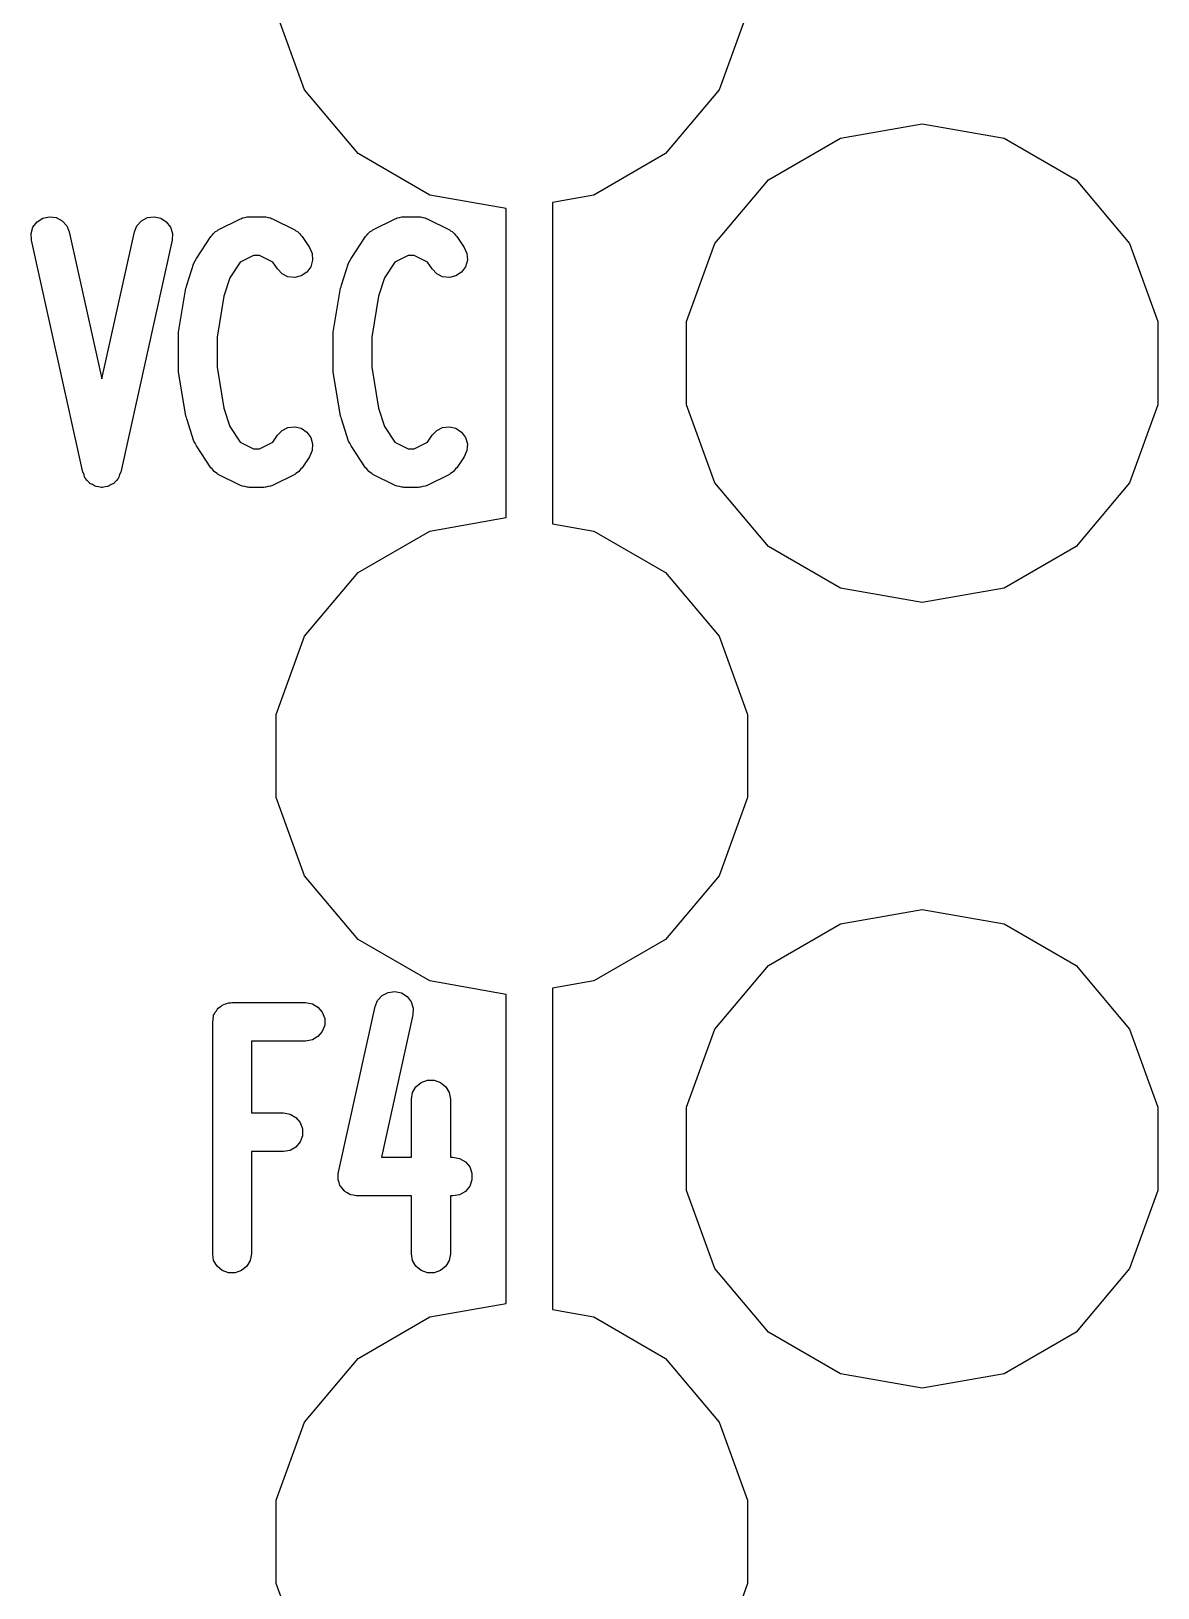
# Model space of a CAD drawing. Extents: x 61 to 195, y -144 to -65.
# Drawn here: x 175.31 to 178.95, y -83.35 to -78.32 of the extents above; entities that cross this region are included whole.
import ezdxf

# ---------------------------------------------------------------- set-up
doc = ezdxf.new("R2010")
doc.units = 0
doc.header["$MEASUREMENT"] = 0
doc.layers.add('BLACK', color=7, linetype='CONTINUOUS')

msp = doc.modelspace()

# ---------------------------------------------------------------- linework, layer by layer
at = {"layer": 'BLACK', "linetype": 'CONTINUOUS'}
for p, q in [((176.19, -78.5089), (176.098, -78.2564)), ((177.622, -78.2564), (177.53, -78.5089)), ((176.363, -78.7147), (176.19, -78.5089)), ((177.53, -78.5089), (177.357, -78.7147)), ((177.922, -78.6649), (178.186, -78.6182)), ((178.186, -78.6182), (178.451, -78.6649)), ((177.689, -78.7993), (177.922, -78.6649)), ((178.451, -78.6649), (178.684, -78.7993)), ((176.595, -78.8491), (176.363, -78.7147)), ((177.357, -78.7147), (177.125, -78.8491)), ((177.516, -79.0051), (177.689, -78.7993)), ((178.684, -78.7993), (178.856, -79.0051)), ((176.841, -78.8925), (176.595, -78.8491)), ((177.125, -78.8491), (176.991, -78.8726)), ((176.841, -79.8915), (176.841, -78.8925)), ((176.991, -78.8726), (176.991, -79.9114)), ((175.306, -78.9732), (175.312, -78.9525)), ((175.312, -78.9525), (175.326, -78.9352)), ((175.326, -78.9352), (175.344, -78.9236)), ((175.344, -78.9236), (175.365, -78.9188)), ((175.365, -78.9188), (175.387, -78.9217)), ((175.387, -78.9217), (175.406, -78.9317)), ((175.406, -78.9317), (175.421, -78.9477)), ((175.421, -78.9477), (175.429, -78.9677)), ((175.64, -78.9677), (175.648, -78.9477)), ((175.648, -78.9477), (175.663, -78.9317)), ((175.663, -78.9317), (175.682, -78.9217)), ((175.682, -78.9217), (175.704, -78.9188)), ((175.704, -78.9188), (175.725, -78.9236)), ((175.725, -78.9236), (175.743, -78.9352)), ((175.743, -78.9352), (175.757, -78.9525)), ((175.757, -78.9525), (175.763, -78.9732)), ((175.911, -78.9611), (175.983, -78.9254)), ((175.983, -78.9254), (175.986, -78.9244)), ((175.986, -78.9244), (175.989, -78.9226)), ((175.989, -78.9226), (175.997, -78.9213)), ((175.997, -78.9213), (176.004, -78.9192)), ((176.004, -78.9192), (176.007, -78.9194)), ((176.007, -78.9194), (176.011, -78.9188)), ((176.011, -78.9188), (176.058, -78.9188)), ((176.058, -78.9188), (176.062, -78.9194)), ((176.062, -78.9194), (176.065, -78.9192)), ((176.065, -78.9192), (176.072, -78.9213)), ((176.072, -78.9213), (176.08, -78.9226)), ((176.08, -78.9226), (176.083, -78.9244)), ((176.083, -78.9244), (176.086, -78.9254)), ((176.086, -78.9254), (176.158, -78.9611)), ((176.411, -78.9611), (176.483, -78.9254)), ((176.483, -78.9254), (176.486, -78.9244)), ((176.486, -78.9244), (176.489, -78.9226)), ((176.489, -78.9226), (176.497, -78.9213)), ((176.497, -78.9213), (176.504, -78.9192)), ((176.504, -78.9192), (176.507, -78.9194)), ((176.507, -78.9194), (176.511, -78.9188)), ((176.511, -78.9188), (176.558, -78.9188)), ((176.558, -78.9188), (176.562, -78.9194)), ((176.562, -78.9194), (176.565, -78.9192)), ((176.565, -78.9192), (176.572, -78.9213)), ((176.572, -78.9213), (176.58, -78.9226)), ((176.58, -78.9226), (176.583, -78.9244)), ((176.583, -78.9244), (176.586, -78.9254)), ((176.586, -78.9254), (176.658, -78.9611)), ((175.307, -78.9948), (175.306, -78.9732)), ((175.473, -79.7448), (175.307, -78.9948)), ((175.429, -78.9677), (175.534, -79.4432)), ((175.534, -79.4432), (175.64, -78.9677)), ((175.762, -78.9948), (175.596, -79.7448)), ((175.763, -78.9732), (175.762, -78.9948)), ((175.84, -79.0538), (175.887, -78.9823)), ((175.887, -78.9823), (175.891, -78.9785)), ((175.891, -78.9785), (175.894, -78.974)), ((175.894, -78.974), (175.898, -78.9707)), ((175.898, -78.9707), (175.902, -78.9666)), ((175.902, -78.9666), (175.907, -78.9643)), ((175.907, -78.9643), (175.911, -78.9611)), ((176.158, -78.9611), (176.162, -78.9643)), ((176.162, -78.9643), (176.167, -78.9666)), ((176.167, -78.9666), (176.171, -78.9707)), ((176.171, -78.9707), (176.175, -78.974)), ((176.175, -78.974), (176.178, -78.9785)), ((176.178, -78.9785), (176.182, -78.9823)), ((176.182, -78.9823), (176.206, -79.018)), ((176.34, -79.0538), (176.387, -78.9823)), ((176.387, -78.9823), (176.391, -78.9785)), ((176.391, -78.9785), (176.394, -78.974)), ((176.394, -78.974), (176.398, -78.9707)), ((176.398, -78.9707), (176.402, -78.9666)), ((176.402, -78.9666), (176.407, -78.9643)), ((176.407, -78.9643), (176.411, -78.9611)), ((176.658, -78.9611), (176.662, -78.9643)), ((176.662, -78.9643), (176.667, -78.9666)), ((176.667, -78.9666), (176.671, -78.9707)), ((176.671, -78.9707), (176.675, -78.974)), ((176.675, -78.974), (176.678, -78.9785)), ((176.678, -78.9785), (176.682, -78.9823)), ((176.682, -78.9823), (176.706, -79.018)), ((177.424, -79.2576), (177.516, -79.0051)), ((178.856, -79.0051), (178.948, -79.2576)), ((175.836, -79.0614), (175.84, -79.0538)), ((176.025, -79.0438), (175.982, -79.0655)), ((176.044, -79.0438), (176.025, -79.0438)), ((176.087, -79.0655), (176.044, -79.0438)), ((176.206, -79.018), (176.214, -79.0379)), ((176.214, -79.0379), (176.216, -79.0596)), ((176.336, -79.0614), (176.34, -79.0538)), ((176.525, -79.0438), (176.482, -79.0655)), ((176.544, -79.0438), (176.525, -79.0438)), ((176.587, -79.0655), (176.544, -79.0438)), ((176.706, -79.018), (176.714, -79.0379)), ((176.714, -79.0379), (176.716, -79.0596)), ((175.809, -79.1401), (175.832, -79.0687)), ((175.832, -79.0687), (175.836, -79.0614)), ((175.982, -79.0655), (175.948, -79.1161)), ((176.102, -79.0874), (176.087, -79.0655)), ((176.117, -79.1031), (176.102, -79.0874)), ((176.136, -79.1127), (176.117, -79.1031)), ((176.197, -79.0979), (176.179, -79.1099)), ((176.21, -79.0804), (176.197, -79.0979)), ((176.216, -79.0596), (176.21, -79.0804)), ((176.309, -79.1401), (176.332, -79.0687)), ((176.332, -79.0687), (176.336, -79.0614)), ((176.482, -79.0655), (176.448, -79.1161)), ((176.602, -79.0874), (176.587, -79.0655)), ((176.617, -79.1031), (176.602, -79.0874)), ((176.636, -79.1127), (176.617, -79.1031)), ((176.697, -79.0979), (176.679, -79.1099)), ((176.71, -79.0804), (176.697, -79.0979)), ((176.716, -79.0596), (176.71, -79.0804)), ((175.782, -79.2924), (175.806, -79.1496)), ((175.806, -79.1496), (175.808, -79.1449)), ((175.808, -79.1449), (175.809, -79.1401)), ((175.948, -79.1161), (175.929, -79.175)), ((176.158, -79.1151), (176.136, -79.1127)), ((176.179, -79.1099), (176.158, -79.1151)), ((176.282, -79.2924), (176.306, -79.1496)), ((176.306, -79.1496), (176.308, -79.1449)), ((176.308, -79.1449), (176.309, -79.1401)), ((176.448, -79.1161), (176.429, -79.175)), ((176.658, -79.1151), (176.636, -79.1127)), ((176.679, -79.1099), (176.658, -79.1151)), ((175.929, -79.175), (175.907, -79.3079)), ((176.429, -79.175), (176.407, -79.3079)), ((175.782, -79.2976), (175.782, -79.2924)), ((175.782, -79.3027), (175.782, -79.2976)), ((175.782, -79.4099), (175.782, -79.3027)), ((176.282, -79.2976), (176.282, -79.2924)), ((176.282, -79.3027), (176.282, -79.2976)), ((176.282, -79.4099), (176.282, -79.3027)), ((177.424, -79.5264), (177.424, -79.2576)), ((178.948, -79.2576), (178.948, -79.5264)), ((175.907, -79.3079), (175.907, -79.4047)), ((176.407, -79.3079), (176.407, -79.4047)), ((175.907, -79.4047), (175.929, -79.5376)), ((176.407, -79.4047), (176.429, -79.5376)), ((175.782, -79.415), (175.782, -79.4099)), ((175.782, -79.4201), (175.782, -79.415)), ((175.806, -79.563), (175.782, -79.4201)), ((176.282, -79.415), (176.282, -79.4099)), ((176.282, -79.4201), (176.282, -79.415)), ((176.306, -79.563), (176.282, -79.4201)), ((175.929, -79.5376), (175.948, -79.5964)), ((176.429, -79.5376), (176.448, -79.5964)), ((177.516, -79.7789), (177.424, -79.5264)), ((178.948, -79.5264), (178.856, -79.7789)), ((175.808, -79.5676), (175.806, -79.563)), ((175.809, -79.5725), (175.808, -79.5676)), ((175.832, -79.6439), (175.809, -79.5725)), ((175.948, -79.5964), (175.982, -79.6471)), ((176.117, -79.6095), (176.136, -79.5999)), ((176.136, -79.5999), (176.158, -79.5975)), ((176.158, -79.5975), (176.179, -79.6026)), ((176.179, -79.6026), (176.197, -79.6147)), ((176.308, -79.5676), (176.306, -79.563)), ((176.309, -79.5725), (176.308, -79.5676)), ((176.332, -79.6439), (176.309, -79.5725)), ((176.448, -79.5964), (176.482, -79.6471)), ((176.617, -79.6095), (176.636, -79.5999)), ((176.636, -79.5999), (176.658, -79.5975)), ((176.658, -79.5975), (176.679, -79.6026)), ((176.679, -79.6026), (176.697, -79.6147)), ((175.836, -79.6512), (175.832, -79.6439)), ((175.84, -79.6588), (175.836, -79.6512)), ((175.887, -79.7302), (175.84, -79.6588)), ((175.982, -79.6471), (176.025, -79.6688)), ((176.044, -79.6688), (176.087, -79.6471)), ((176.087, -79.6471), (176.102, -79.6252)), ((176.102, -79.6252), (176.117, -79.6095)), ((176.197, -79.6147), (176.21, -79.6322)), ((176.21, -79.6322), (176.216, -79.653)), ((176.216, -79.653), (176.214, -79.6746)), ((176.336, -79.6512), (176.332, -79.6439)), ((176.34, -79.6588), (176.336, -79.6512)), ((176.387, -79.7302), (176.34, -79.6588)), ((176.482, -79.6471), (176.525, -79.6688)), ((176.544, -79.6688), (176.587, -79.6471)), ((176.587, -79.6471), (176.602, -79.6252)), ((176.602, -79.6252), (176.617, -79.6095)), ((176.697, -79.6147), (176.71, -79.6322)), ((176.71, -79.6322), (176.716, -79.653)), ((176.716, -79.653), (176.714, -79.6746)), ((176.025, -79.6688), (176.044, -79.6688)), ((176.206, -79.6945), (176.182, -79.7302)), ((176.214, -79.6746), (176.206, -79.6945)), ((176.525, -79.6688), (176.544, -79.6688)), ((176.706, -79.6945), (176.682, -79.7302)), ((176.714, -79.6746), (176.706, -79.6945)), ((175.477, -79.7524), (175.473, -79.7448)), ((175.479, -79.7601), (175.477, -79.7524)), ((175.481, -79.7623), (175.479, -79.7601)), ((175.59, -79.7601), (175.588, -79.7623)), ((175.592, -79.7524), (175.59, -79.7601)), ((175.596, -79.7448), (175.592, -79.7524)), ((175.891, -79.7341), (175.887, -79.7302)), ((175.894, -79.7385), (175.891, -79.7341)), ((175.898, -79.7419), (175.894, -79.7385)), ((175.902, -79.7459), (175.898, -79.7419)), ((175.907, -79.7483), (175.902, -79.7459)), ((175.911, -79.7515), (175.907, -79.7483)), ((175.983, -79.7872), (175.911, -79.7515)), ((176.158, -79.7515), (176.086, -79.7872)), ((176.162, -79.7483), (176.158, -79.7515)), ((176.167, -79.7459), (176.162, -79.7483)), ((176.171, -79.7419), (176.167, -79.7459)), ((176.175, -79.7385), (176.171, -79.7419)), ((176.178, -79.7341), (176.175, -79.7385)), ((176.182, -79.7302), (176.178, -79.7341)), ((176.391, -79.7341), (176.387, -79.7302)), ((176.394, -79.7385), (176.391, -79.7341)), ((176.398, -79.7419), (176.394, -79.7385)), ((176.402, -79.7459), (176.398, -79.7419)), ((176.407, -79.7483), (176.402, -79.7459)), ((176.411, -79.7515), (176.407, -79.7483)), ((176.483, -79.7872), (176.411, -79.7515)), ((176.658, -79.7515), (176.586, -79.7872)), ((176.662, -79.7483), (176.658, -79.7515)), ((176.667, -79.7459), (176.662, -79.7483)), ((176.671, -79.7419), (176.667, -79.7459)), ((176.675, -79.7385), (176.671, -79.7419)), ((176.678, -79.7341), (176.675, -79.7385)), ((176.682, -79.7302), (176.678, -79.7341)), ((175.482, -79.7649), (175.481, -79.7623)), ((175.487, -79.7709), (175.482, -79.7649)), ((175.492, -79.7773), (175.487, -79.7709)), ((175.495, -79.7788), (175.492, -79.7773)), ((175.496, -79.7809), (175.495, -79.7788)), ((175.504, -79.7846), (175.496, -79.7809)), ((175.511, -79.789), (175.504, -79.7846)), ((175.513, -79.7896), (175.511, -79.789)), ((175.516, -79.7909), (175.513, -79.7896)), ((175.524, -79.792), (175.516, -79.7909)), ((175.532, -79.7937), (175.524, -79.792)), ((175.535, -79.7934), (175.532, -79.7937)), ((175.537, -79.7937), (175.535, -79.7934)), ((175.545, -79.792), (175.537, -79.7937)), ((175.553, -79.7909), (175.545, -79.792)), ((175.556, -79.7896), (175.553, -79.7909)), ((175.558, -79.789), (175.556, -79.7896)), ((175.565, -79.7846), (175.558, -79.789)), ((175.573, -79.7809), (175.565, -79.7846)), ((175.574, -79.7788), (175.573, -79.7809)), ((175.577, -79.7773), (175.574, -79.7788)), ((175.582, -79.7709), (175.577, -79.7773)), ((175.587, -79.7649), (175.582, -79.7709)), ((175.588, -79.7623), (175.587, -79.7649)), ((175.986, -79.7882), (175.983, -79.7872)), ((175.989, -79.79), (175.986, -79.7882)), ((175.997, -79.7913), (175.989, -79.79)), ((176.004, -79.7934), (175.997, -79.7913)), ((176.007, -79.7932), (176.004, -79.7934)), ((176.011, -79.7938), (176.007, -79.7932)), ((176.058, -79.7938), (176.011, -79.7938)), ((176.062, -79.7932), (176.058, -79.7938)), ((176.065, -79.7934), (176.062, -79.7932)), ((176.072, -79.7913), (176.065, -79.7934)), ((176.08, -79.79), (176.072, -79.7913)), ((176.083, -79.7882), (176.08, -79.79)), ((176.086, -79.7872), (176.083, -79.7882)), ((176.486, -79.7882), (176.483, -79.7872)), ((176.489, -79.79), (176.486, -79.7882)), ((176.497, -79.7913), (176.489, -79.79)), ((176.504, -79.7934), (176.497, -79.7913)), ((176.507, -79.7932), (176.504, -79.7934)), ((176.511, -79.7938), (176.507, -79.7932)), ((176.558, -79.7938), (176.511, -79.7938)), ((176.562, -79.7932), (176.558, -79.7938)), ((176.565, -79.7934), (176.562, -79.7932)), ((176.572, -79.7913), (176.565, -79.7934)), ((176.58, -79.79), (176.572, -79.7913)), ((176.583, -79.7882), (176.58, -79.79)), ((176.586, -79.7872), (176.583, -79.7882)), ((177.689, -79.9847), (177.516, -79.7789)), ((178.856, -79.7789), (178.684, -79.9847)), ((176.595, -79.9349), (176.841, -79.8915)), ((176.363, -80.0693), (176.595, -79.9349)), ((176.991, -79.9114), (177.125, -79.9349)), ((177.125, -79.9349), (177.357, -80.0693)), ((177.922, -80.1191), (177.689, -79.9847)), ((178.684, -79.9847), (178.451, -80.1191)), ((176.19, -80.2751), (176.363, -80.0693)), ((177.357, -80.0693), (177.53, -80.2751)), ((178.186, -80.1658), (177.922, -80.1191)), ((178.451, -80.1191), (178.186, -80.1658)), ((176.098, -80.5276), (176.19, -80.2751)), ((177.53, -80.2751), (177.622, -80.5276)), ((176.098, -80.7964), (176.098, -80.5276)), ((177.622, -80.5276), (177.622, -80.7964)), ((176.19, -81.0489), (176.098, -80.7964)), ((177.622, -80.7964), (177.53, -81.0489)), ((176.363, -81.2547), (176.19, -81.0489)), ((177.53, -81.0489), (177.357, -81.2547)), ((177.922, -81.2049), (178.186, -81.1582)), ((178.186, -81.1582), (178.451, -81.2049)), ((177.689, -81.3393), (177.922, -81.2049)), ((178.451, -81.2049), (178.684, -81.3393)), ((176.595, -81.3891), (176.363, -81.2547)), ((177.357, -81.2547), (177.125, -81.3891)), ((177.516, -81.5451), (177.689, -81.3393)), ((178.684, -81.3393), (178.856, -81.5451)), ((176.841, -81.4325), (176.595, -81.3891)), ((177.125, -81.3891), (176.991, -81.4126)), ((176.991, -81.4126), (176.991, -82.4514)), ((175.915, -81.4734), (175.92, -81.4707)), ((175.92, -81.4707), (175.924, -81.4672)), ((175.924, -81.4672), (175.929, -81.4653)), ((175.929, -81.4653), (175.934, -81.4626)), ((175.934, -81.4626), (175.939, -81.4616)), ((175.939, -81.4616), (175.944, -81.4597)), ((175.944, -81.4597), (175.95, -81.4597)), ((175.95, -81.4597), (175.955, -81.4588)), ((175.955, -81.4588), (176.193, -81.4588)), ((176.193, -81.4588), (176.215, -81.4626)), ((176.215, -81.4626), (176.233, -81.4734)), ((176.418, -81.472), (176.426, -81.452)), ((176.426, -81.452), (176.441, -81.436)), ((176.441, -81.436), (176.46, -81.426)), ((176.46, -81.426), (176.482, -81.4231)), ((176.482, -81.4231), (176.503, -81.4278)), ((176.503, -81.4278), (176.521, -81.4395)), ((176.521, -81.4395), (176.534, -81.4567)), ((176.534, -81.4567), (176.541, -81.4774)), ((176.841, -82.4315), (176.841, -81.4325)), ((175.893, -81.5213), (175.894, -81.5159)), ((175.893, -82.2713), (175.893, -81.5213)), ((175.894, -81.5104), (175.895, -81.5053)), ((175.894, -81.5159), (175.894, -81.5104)), ((175.895, -81.5053), (175.896, -81.4999)), ((175.896, -81.4999), (175.899, -81.4952)), ((175.899, -81.4952), (175.901, -81.49)), ((175.901, -81.49), (175.905, -81.4858)), ((175.905, -81.4858), (175.907, -81.4811)), ((175.907, -81.4811), (175.911, -81.4776)), ((175.911, -81.4776), (175.915, -81.4734)), ((176.233, -81.4734), (176.247, -81.49)), ((176.247, -81.49), (176.255, -81.5104)), ((176.255, -81.5104), (176.255, -81.5321)), ((176.299, -82.0077), (176.418, -81.472)), ((176.54, -81.4991), (176.438, -81.9588)), ((176.541, -81.4774), (176.54, -81.4991)), ((176.233, -81.5692), (176.215, -81.58)), ((176.247, -81.5525), (176.233, -81.5692)), ((176.255, -81.5321), (176.247, -81.5525)), ((177.424, -81.7976), (177.516, -81.5451)), ((178.856, -81.5451), (178.948, -81.7976)), ((176.193, -81.5838), (176.018, -81.5838)), ((176.018, -81.5838), (176.018, -81.8159)), ((176.215, -81.58), (176.193, -81.5838)), ((176.55, -81.7311), (176.567, -81.7172)), ((176.567, -81.7172), (176.587, -81.7097)), ((176.587, -81.7097), (176.609, -81.7097)), ((176.609, -81.7097), (176.629, -81.7172)), ((176.629, -81.7172), (176.646, -81.7311)), ((176.536, -81.7713), (176.539, -81.7499)), ((176.536, -81.9588), (176.536, -81.7713)), ((176.539, -81.7499), (176.55, -81.7311)), ((176.646, -81.7311), (176.657, -81.7499)), ((176.657, -81.7499), (176.661, -81.7713)), ((176.661, -81.7713), (176.661, -81.9588)), ((176.018, -81.8159), (176.122, -81.8159)), ((176.122, -81.8159), (176.143, -81.8197)), ((176.143, -81.8197), (176.162, -81.8306)), ((177.424, -82.0664), (177.424, -81.7976)), ((178.948, -81.7976), (178.948, -82.0664)), ((176.162, -81.8306), (176.176, -81.8472)), ((176.176, -81.8472), (176.183, -81.8676)), ((176.183, -81.8676), (176.183, -81.8893)), ((176.176, -81.9097), (176.162, -81.9263)), ((176.183, -81.8893), (176.176, -81.9097)), ((176.122, -81.9409), (176.018, -81.9409)), ((176.018, -81.9409), (176.018, -82.2713)), ((176.143, -81.9372), (176.122, -81.9409)), ((176.162, -81.9263), (176.143, -81.9372)), ((176.438, -81.9588), (176.536, -81.9588)), ((176.661, -81.9588), (176.669, -81.9588)), ((176.669, -81.9588), (176.691, -81.9626)), ((176.691, -81.9626), (176.71, -81.9734)), ((176.71, -81.9734), (176.724, -81.99)), ((176.298, -82.0104), (176.299, -82.0091)), ((176.298, -82.0199), (176.298, -82.0104)), ((176.298, -82.0294), (176.298, -82.0199)), ((176.299, -82.0091), (176.299, -82.0077)), ((176.724, -81.99), (176.731, -82.0104)), ((176.731, -82.0104), (176.731, -82.0321)), ((176.298, -82.0307), (176.298, -82.0294)), ((176.298, -82.0321), (176.298, -82.0307)), ((176.302, -82.0411), (176.298, -82.0321)), ((176.304, -82.0501), (176.302, -82.0411)), ((176.305, -82.0512), (176.304, -82.0501)), ((176.306, -82.0525), (176.305, -82.0512)), ((176.312, -82.0598), (176.306, -82.0525)), ((176.318, -82.0673), (176.312, -82.0598)), ((176.319, -82.0681), (176.318, -82.0673)), ((176.32, -82.0692), (176.319, -82.0681)), ((176.328, -82.0739), (176.32, -82.0692)), ((176.336, -82.079), (176.328, -82.0739)), ((176.71, -82.0692), (176.691, -82.08)), ((176.724, -82.0525), (176.71, -82.0692)), ((176.731, -82.0321), (176.724, -82.0525)), ((177.516, -82.3189), (177.424, -82.0664)), ((178.948, -82.0664), (178.856, -82.3189)), ((176.337, -82.0793), (176.336, -82.079)), ((176.339, -82.08), (176.337, -82.0793)), ((176.348, -82.0817), (176.339, -82.08)), ((176.357, -82.0837), (176.348, -82.0817)), ((176.359, -82.0835), (176.357, -82.0837)), ((176.36, -82.0838), (176.359, -82.0835)), ((176.536, -82.0838), (176.36, -82.0838)), ((176.536, -82.2713), (176.536, -82.0838)), ((176.669, -82.0838), (176.661, -82.0838)), ((176.661, -82.0838), (176.661, -82.2713)), ((176.691, -82.08), (176.669, -82.0838)), ((175.896, -82.2927), (175.893, -82.2713)), ((176.018, -82.2713), (176.014, -82.2927)), ((176.539, -82.2927), (176.536, -82.2713)), ((176.661, -82.2713), (176.657, -82.2927)), ((175.907, -82.3115), (175.896, -82.2927)), ((175.924, -82.3254), (175.907, -82.3115)), ((175.944, -82.3328), (175.924, -82.3254)), ((175.986, -82.3254), (175.966, -82.3328)), ((176.003, -82.3115), (175.986, -82.3254)), ((176.014, -82.2927), (176.003, -82.3115)), ((176.55, -82.3115), (176.539, -82.2927)), ((176.567, -82.3254), (176.55, -82.3115)), ((176.587, -82.3328), (176.567, -82.3254)), ((176.629, -82.3254), (176.609, -82.3328)), ((176.646, -82.3115), (176.629, -82.3254)), ((176.657, -82.2927), (176.646, -82.3115)), ((177.689, -82.5247), (177.516, -82.3189)), ((178.856, -82.3189), (178.684, -82.5247)), ((175.966, -82.3328), (175.944, -82.3328)), ((176.609, -82.3328), (176.587, -82.3328)), ((176.363, -82.6093), (176.595, -82.4749)), ((176.595, -82.4749), (176.841, -82.4315)), ((176.991, -82.4514), (177.125, -82.4749)), ((177.125, -82.4749), (177.357, -82.6093)), ((177.922, -82.6591), (177.689, -82.5247)), ((178.684, -82.5247), (178.451, -82.6591)), ((176.19, -82.8151), (176.363, -82.6093)), ((177.357, -82.6093), (177.53, -82.8151)), ((178.186, -82.7058), (177.922, -82.6591)), ((178.451, -82.6591), (178.186, -82.7058)), ((176.098, -83.0676), (176.19, -82.8151)), ((177.53, -82.8151), (177.622, -83.0676)), ((176.098, -83.3364), (176.098, -83.0676)), ((177.622, -83.0676), (177.622, -83.3364)), ((176.19, -83.5889), (176.098, -83.3364)), ((177.622, -83.3364), (177.53, -83.5889))]:
    msp.add_line(p, q, dxfattribs=at)

doc.saveas('drawing.dxf')
